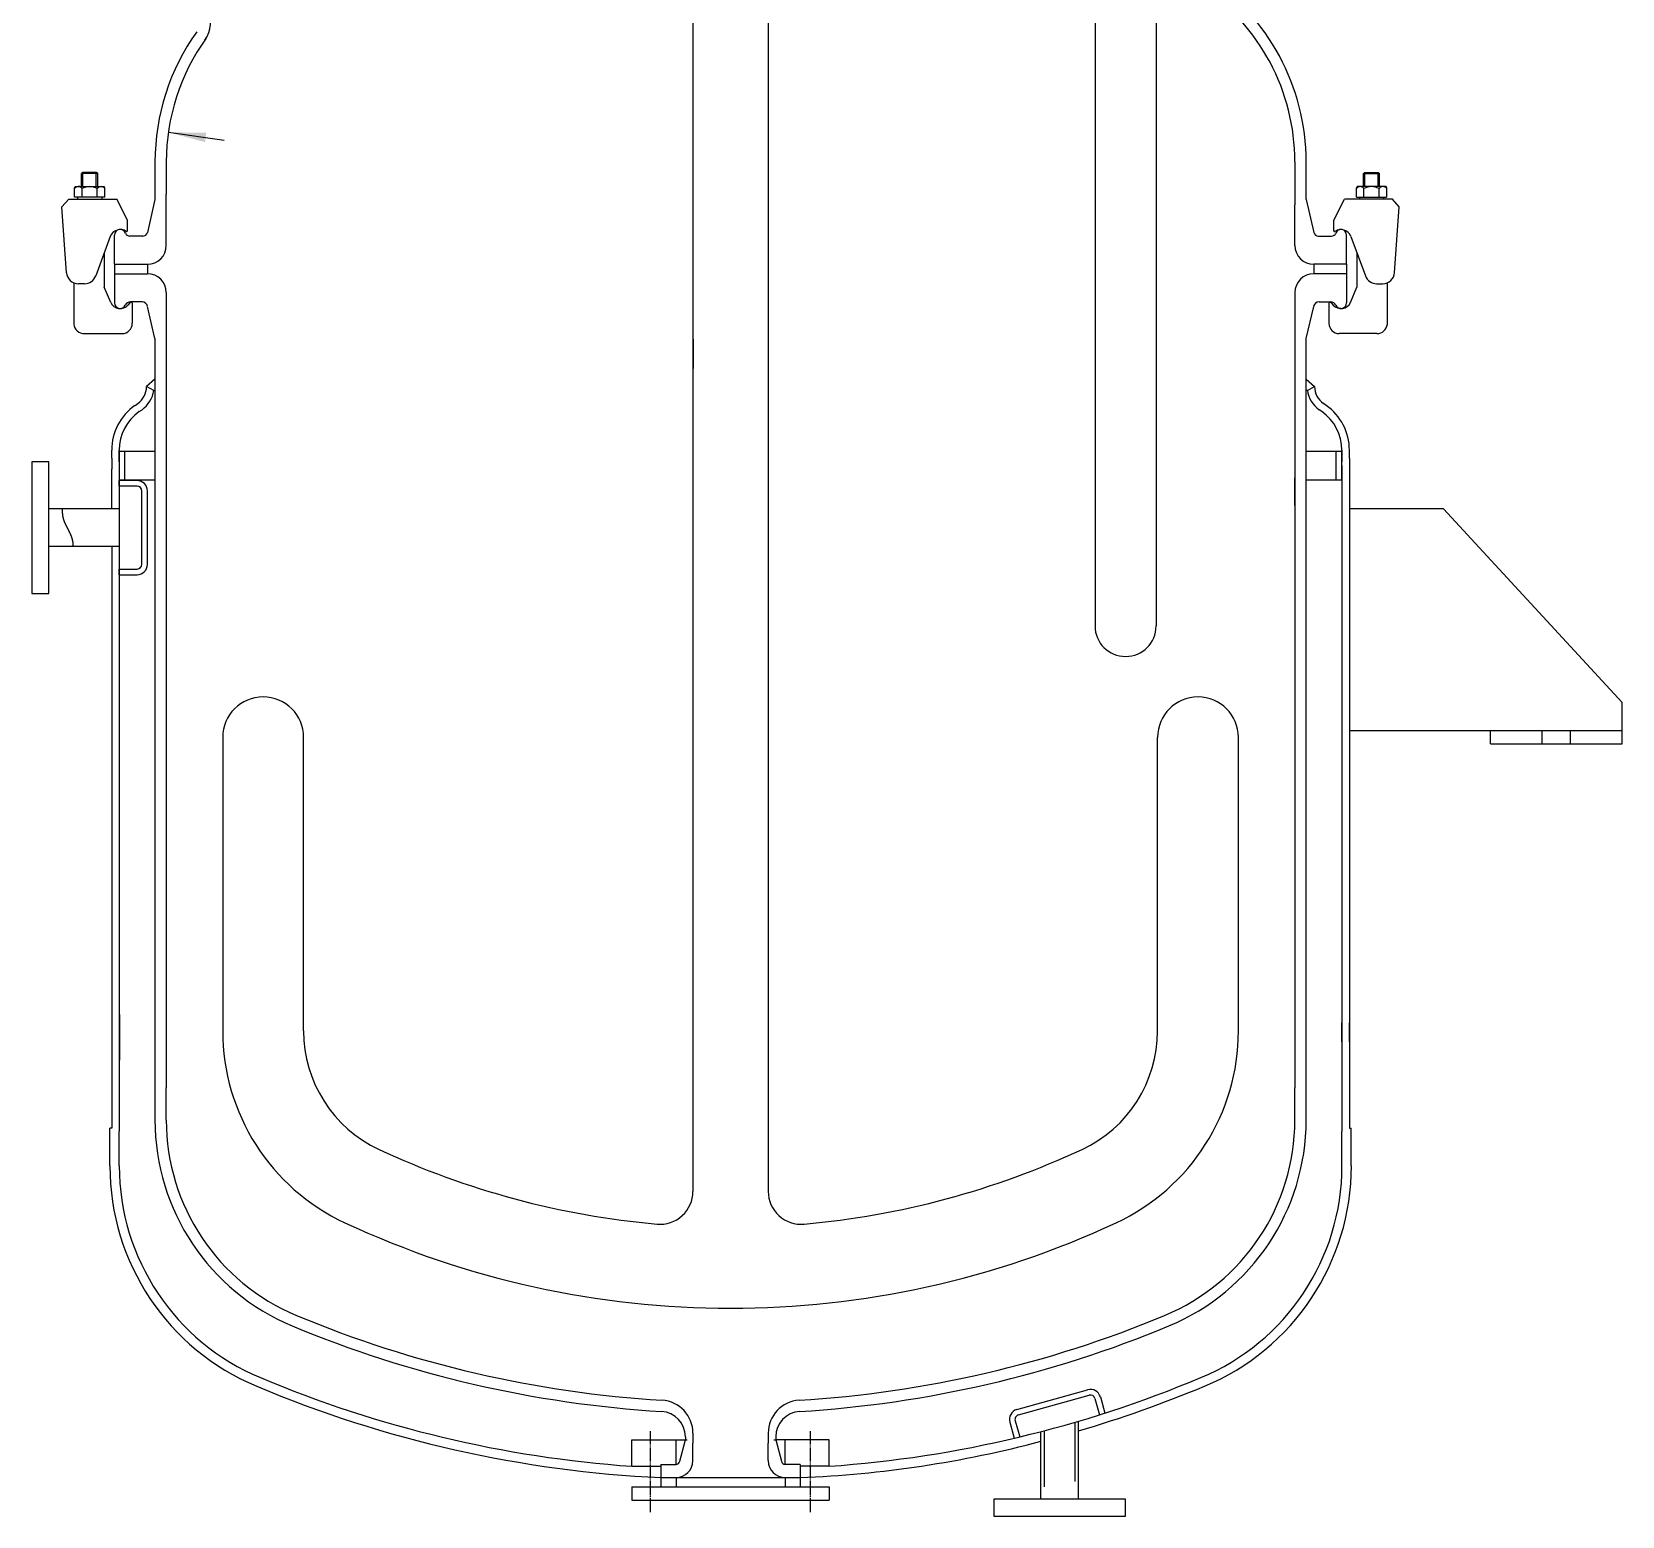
# Model space of a CAD drawing. Extents: x -1085 to 561, y -220 to 621.
# Drawn here: x -1085.1 to -916, y 273.6 to 431.4 of the extents above; entities that cross this region are included whole.
import ezdxf

# ---------------------------------------------------------------- set-up
doc = ezdxf.new("R2010")
doc.units = 0
doc.linetypes.add('DASHDOT', pattern=[18, 15, -1, 1, -1])
doc.layers.get('0').update_dxf_attribs({"color": 8, "linetype": 'CONTINUOUS'})
for name, color, linetype in [('1', 8, 'CONTINUOUS'), ('2', 94, 'DASHDOT'), ('5', 8, 'CONTINUOUS')]:
    doc.layers.add(name, color=color, linetype=linetype)

# ---------------------------------------------------------------- blocks, each defined once
blk = doc.blocks.new('*U1')
at = {"layer": '5'}
for p, q in [((59.21, 331.2), (59.21, 333.91, 1)), ((179.21, 330.96), (179.21, 333.91))]:
    blk.add_line(p, q, dxfattribs=at)
blk = doc.blocks.new('*U2')
at = {"layer": '5'}
for p, q in [((54.21, 276.84), (54.21, 271.99, 1)), ((184.21, 276.84), (184.21, 271.99))]:
    blk.add_line(p, q, dxfattribs=at)
blk = doc.blocks.new('*U7')
blk.add_line((59.43, 370.66), (65.37, 369.82))
blk.add_solid([(59.43, 370.66), (63.46, 370.6), (63.32, 369.61)])
blk = doc.blocks.new('*U5')
for p, q in [((48.14, 330.57), (48.13, 330.54)), ((48.13, 330.54), (48.13, 330.51)), ((48.13, 330.51), (48.13, 330.48)), ((48.13, 330.48), (48.13, 330.45)), ((48.13, 330.45), (48.13, 330.41)), ((48.13, 330.41), (48.14, 330.38)), ((48.14, 330.61), (48.14, 330.59, 1)), ((48.14, 330.59), (48.14, 330.57)), ((48.14, 330.38), (48.14, 330.35)), ((48.14, 330.35), (48.14, 330.32)), ((48.14, 330.32), (48.14, 330.29)), ((48.14, 330.29), (48.14, 330.26)), ((48.14, 330.26), (48.14, 330.23)), ((48.14, 330.23), (48.14, 330.2)), ((48.14, 330.2), (48.14, 330.17)), ((48.14, 330.17), (48.15, 330.14)), ((48.15, 330.14), (48.15, 330.11)), ((48.15, 330.11), (48.15, 330.08)), ((48.15, 330.08), (48.16, 330.05)), ((48.16, 330.05), (48.16, 330.02)), ((48.16, 330.02), (48.16, 329.99)), ((48.16, 329.99), (48.17, 329.96)), ((48.17, 329.96), (48.17, 329.93)), ((48.17, 329.93), (48.17, 329.9)), ((48.17, 329.9), (48.18, 329.87)), ((48.18, 329.87), (48.18, 329.84)), ((48.18, 329.84), (48.19, 329.82)), ((48.19, 329.82), (48.19, 329.79)), ((48.19, 329.79), (48.2, 329.76)), ((48.2, 329.76), (48.21, 329.73)), ((48.21, 329.73), (48.21, 329.7)), ((48.21, 329.7), (48.22, 329.67)), ((48.22, 329.67), (48.23, 329.65)), ((48.23, 329.65), (48.23, 329.62)), ((48.23, 329.62), (48.24, 329.59)), ((48.24, 329.59), (48.25, 329.57)), ((48.25, 329.57), (48.25, 329.54)), ((48.25, 329.54), (48.26, 329.51)), ((48.26, 329.51), (48.27, 329.49)), ((48.27, 329.49), (48.28, 329.46)), ((48.28, 329.46), (48.29, 329.43)), ((48.29, 329.43), (48.3, 329.41)), ((48.3, 329.41), (48.31, 329.38)), ((48.31, 329.38), (48.31, 329.36)), ((48.31, 329.36), (48.32, 329.33)), ((48.32, 329.33), (48.33, 329.3)), ((48.33, 329.3), (48.34, 329.28)), ((48.34, 329.28), (48.35, 329.25)), ((48.35, 329.25), (48.36, 329.23)), ((48.36, 329.23), (48.37, 329.2)), ((48.37, 329.2), (48.38, 329.18)), ((48.38, 329.18), (48.39, 329.15)), ((48.39, 329.15), (48.4, 329.13)), ((48.4, 329.13), (48.41, 329.1)), ((48.41, 329.1), (48.43, 329.08)), ((48.43, 329.08), (48.44, 329.05)), ((48.44, 329.05), (48.45, 329.03)), ((48.45, 329.03), (48.46, 329.01)), ((48.46, 329.01), (48.47, 328.98)), ((48.47, 328.98), (48.48, 328.96)), ((48.48, 328.96), (48.49, 328.93)), ((48.49, 328.93), (48.5, 328.91)), ((48.5, 328.91), (48.52, 328.88)), ((48.52, 328.88), (48.53, 328.86)), ((48.53, 328.86), (48.54, 328.84)), ((48.54, 328.84), (48.55, 328.81)), ((48.55, 328.81), (48.56, 328.79)), ((48.56, 328.79), (48.58, 328.76)), ((48.58, 328.76), (48.59, 328.74)), ((48.59, 328.74), (48.6, 328.72)), ((48.6, 328.72), (48.61, 328.69)), ((48.61, 328.69), (48.62, 328.67)), ((48.62, 328.67), (48.64, 328.65)), ((48.64, 328.65), (48.65, 328.62)), ((48.65, 328.62), (48.66, 328.6)), ((48.66, 328.6), (48.67, 328.57)), ((48.67, 328.57), (48.69, 328.55)), ((48.69, 328.55), (48.7, 328.53)), ((48.7, 328.53), (48.71, 328.5)), ((48.71, 328.5), (48.72, 328.48)), ((48.72, 328.48), (48.74, 328.46)), ((48.74, 328.46), (48.75, 328.43)), ((48.75, 328.43), (48.76, 328.41)), ((48.76, 328.41), (48.77, 328.39)), ((48.77, 328.39), (48.78, 328.36)), ((48.78, 328.36), (48.8, 328.34)), ((48.8, 328.34), (48.81, 328.31)), ((48.81, 328.31), (48.82, 328.29)), ((48.82, 328.29), (48.83, 328.27)), ((48.83, 328.27), (48.85, 328.24)), ((48.85, 328.24), (48.86, 328.22)), ((48.86, 328.22), (48.87, 328.2)), ((48.87, 328.2), (48.88, 328.17)), ((48.88, 328.17), (48.89, 328.15)), ((48.89, 328.15), (48.91, 328.12)), ((48.91, 328.12), (48.92, 328.1)), ((48.92, 328.1), (48.93, 328.08)), ((48.93, 328.08), (48.94, 328.05)), ((48.94, 328.05), (48.95, 328.03)), ((48.95, 328.03), (48.96, 328)), ((48.96, 328), (48.97, 327.98)), ((48.97, 327.98), (48.98, 327.96)), ((48.98, 327.96), (49, 327.93)), ((49, 327.93), (49.01, 327.91)), ((49.01, 327.91), (49.02, 327.88)), ((49.02, 327.88), (49.03, 327.86)), ((49.03, 327.86), (49.04, 327.83)), ((49.04, 327.83), (49.05, 327.81)), ((49.05, 327.81), (49.06, 327.78)), ((49.06, 327.78), (49.07, 327.76)), ((49.07, 327.76), (49.08, 327.73)), ((49.08, 327.73), (49.09, 327.71)), ((49.09, 327.71), (49.1, 327.68)), ((49.1, 327.68), (49.11, 327.65)), ((49.11, 327.65), (49.12, 327.63)), ((49.12, 327.63), (49.13, 327.6)), ((49.13, 327.6), (49.13, 327.57)), ((49.13, 327.57), (49.14, 327.55)), ((49.14, 327.55), (49.15, 327.52)), ((49.15, 327.52), (49.16, 327.49)), ((49.16, 327.49), (49.17, 327.46)), ((49.17, 327.46), (49.18, 327.44)), ((49.18, 327.44), (49.18, 327.41)), ((49.18, 327.41), (49.19, 327.38)), ((49.19, 327.38), (49.2, 327.35)), ((49.2, 327.35), (49.2, 327.32)), ((49.2, 327.32), (49.21, 327.3)), ((49.21, 327.3), (49.22, 327.27)), ((49.22, 327.27), (49.22, 327.24)), ((49.22, 327.24), (49.23, 327.21)), ((49.23, 327.21), (49.23, 327.18)), ((49.23, 327.18), (49.24, 327.16)), ((49.24, 327.16), (49.24, 327.13)), ((49.24, 327.13), (49.25, 327.1)), ((49.25, 327.1), (49.25, 327.08)), ((49.25, 327.08), (49.26, 327.05)), ((49.26, 327.05), (49.26, 327.03)), ((49.26, 327.03), (49.26, 327)), ((49.26, 327), (49.27, 326.98)), ((49.27, 326.98), (49.27, 326.96)), ((49.27, 326.96), (49.27, 326.93)), ((49.27, 326.93), (49.28, 326.91)), ((49.28, 326.91), (49.28, 326.88)), ((49.28, 326.88), (49.28, 326.85)), ((49.28, 326.85), (49.28, 326.82)), ((49.28, 326.82), (49.28, 326.79)), ((49.28, 326.79), (49.28, 326.75)), ((49.28, 326.75), (49.29, 326.72)), ((49.29, 326.72), (49.29, 326.69)), ((49.29, 326.69), (49.29, 326.66)), ((49.29, 326.66), (49.29, 326.63)), ((49.29, 326.63), (49.29, 326.61))]:
    blk.add_line(p, q)
blk = doc.blocks.new('*U4')
at = {"layer": '5'}
for p, q in [((184.21, 273.96), (184.21, 275.96)), ((185.01, 273.96), (185.01, 275.96, 1))]:
    blk.add_line(p, q, dxfattribs=at)
blk = doc.blocks.new('*U3')
at = {"layer": '5'}
for p, q in [((179.21, 331.82), (179.21, 333.92, 1)), ((180.41, 331.71), (180.41, 333.92))]:
    blk.add_line(p, q, dxfattribs=at)
blk = doc.blocks.new('*U0')
at = {"layer": '5'}
for p, q in [((115.21, 348.65), (115.21, 345.55, 1)), ((123.21, 348.65), (123.21, 345.55))]:
    blk.add_line(p, q, dxfattribs=at)
blk = doc.blocks.new('K1000')
at = {"color": 0}
for p, q in [((828955.3, 113391), (828955.3, 113406.2)), ((828969.5, 113391), (828969.5, 113406.2)), ((830318.3, 113391), (830318.3, 113406.2)), ((830332.6, 113391), (830332.6, 113406.2))]:
    blk.add_line(p, q, dxfattribs=at)
at = {"layer": '1', "color": 0}
for p, q in [((829603.9, 113812.4), (829603.9, 112322.7)), ((829683.9, 113812.4), (829683.9, 112322.7)), ((830031.4, 113771.4), (830031.4, 112923.9, 62.8)), ((830096.4, 113771.4), (830096.4, 112923.9)), ((829031.9, 113417.4), (829031.9, 113377.4)), ((829043.9, 113417.4), (829043.9, 113383.1)), ((830243.9, 113417.4), (830243.9, 113383.1)), ((830255.9, 113377.4), (830255.9, 113417.4)), ((828955.3, 113406.2), (828953.9, 113404.8)), ((828971, 113404.8), (828953.9, 113404.8)), ((828953.9, 113391), (828953.9, 113404.8)), ((828969.5, 113406.2), (828955.3, 113406.2)), ((828971, 113404.8), (828969.5, 113406.2, 62.8)), ((828971, 113391), (828971, 113404.8)), ((830316.9, 113404.8), (830318.3, 113406.2, 62.8)), ((830316.9, 113391), (830316.9, 113404.8)), ((830316.9, 113404.8), (830334, 113404.8)), ((830318.3, 113406.2), (830332.5, 113406.2)), ((830332.5, 113406.2), (830334, 113404.8)), ((830334, 113391), (830334, 113404.8)), ((828946.3, 113389.3), (828947.1, 113391)), ((828946.3, 113379.8), (828946.3, 113389.3)), ((828947.1, 113391), (828977.9, 113391, 62.8)), ((828954.3, 113379.8), (828954.3, 113389)), ((828970.5, 113379.8), (828970.5, 113388.9)), ((828978.6, 113389.4), (828977.9, 113391, 62.8)), ((828978.6, 113379.8), (828978.6, 113389.4)), ((829043.9, 113328.4), (829043.9, 113383.1)), ((830243.9, 113383.1), (830243.9, 113371.6)), ((830309.3, 113389.4), (830310, 113391, 62.8)), ((830309.3, 113379.8), (830309.3, 113389.4)), ((830340.8, 113391), (830310, 113391, 62.8)), ((830317.3, 113379.8), (830317.3, 113388.9)), ((830333.5, 113379.8), (830333.5, 113389)), ((830341.6, 113389.3), (830340.8, 113391)), ((830341.6, 113379.8), (830341.6, 113389.3)), ((828932.9, 113369.4), (828940.2, 113377.6)), ((828937.8, 113299.4), (828932.9, 113369.4)), ((828940.2, 113377.6), (828991.2, 113377.6)), ((828978.6, 113379.8), (828946.3, 113379.8)), ((828949.6, 113379.8), (828949.6, 113377.6)), ((828975.3, 113379.8), (828975.3, 113377.6)), ((829002.5, 113355.4), (828991.2, 113377.6)), ((829031.9, 113377.4), (829023.8, 113342.2)), ((830243.9, 113328.4), (830243.9, 113371.6, 62.8)), ((830255.9, 113377.4), (830264, 113342.2)), ((830285.3, 113355.4), (830296.6, 113377.6)), ((830347.6, 113377.6), (830296.6, 113377.6)), ((830309.3, 113379.8), (830341.5, 113379.8)), ((830312.6, 113379.8), (830312.6, 113377.6)), ((830338.3, 113379.8), (830338.3, 113377.6)), ((830354.9, 113369.4), (830347.6, 113377.6)), ((830350, 113299.4), (830354.9, 113369.4)), ((829002.5, 113343.9), (829002.5, 113355.4)), ((830285.3, 113343.9), (830285.3, 113355.4)), ((828984.4, 113338.1), (828969, 113296, 62.8)), ((828988.9, 113308.4), (828988.9, 113339.4)), ((828994.9, 113345.4), (828995, 113345.4)), ((829018.9, 113338.4), (829005.2, 113338.4, 62.8)), ((830268.9, 113338.4), (830282.7, 113338.4)), ((830292.9, 113345.4), (830292.8, 113345.4)), ((830298.9, 113308.4), (830298.9, 113339.4)), ((830303.5, 113338.1), (830318.9, 113296, 62.8)), ((828978, 113320.6), (828978, 113284.1)), ((830309.9, 113320.6), (830309.9, 113284.1)), ((828988.9, 113308.4), (828988.9, 113298.4)), ((828988.9, 113308.4), (829023.9, 113308.4)), ((828988.9, 113298.4), (828988.9, 113267.4)), ((828988.9, 113298.4), (829023.9, 113298.4)), ((829023.9, 113308.4), (829023.9, 113298.4)), ((830298.9, 113308.4), (830263.9, 113308.4)), ((830263.9, 113308.4), (830263.9, 113298.4)), ((830298.9, 113298.4), (830263.9, 113298.4)), ((830298.9, 113308.4), (830298.9, 113298.4)), ((830298.9, 113298.4), (830298.9, 113267.4)), ((828945.6, 113288.7), (828945.6, 113244.9, 62.8)), ((828957, 113287.7), (828950.5, 113287.7)), ((828985, 113267.7), (828978, 113284.1, 62.8)), ((830302.9, 113267.7), (830309.9, 113284.1, 62.8)), ((830330.8, 113287.7), (830337.3, 113287.7)), ((830342.2, 113288.7), (830342.2, 113244.9, 62.8)), ((829005.3, 113267.5), (829003.2, 113265.1)), ((829018.2, 113268.4), (829005.8, 113268.4, 62.8)), ((829007.8, 113266.6), (829007.8, 113245.7, 62.8)), ((829031.9, 113229.4), (829024, 113263.7)), ((829043.9, 113278.4), (829043.9, 113235.1, 62.8)), ((830243.9, 113278.4), (830243.9, 113235.1, 62.8)), ((830255.9, 113229.4), (830263.9, 113263.7)), ((830269.7, 113268.4), (830282, 113268.4, 62.8)), ((830280.1, 113266.6), (830280.1, 113245.7, 62.8)), ((830282.6, 113267.5), (830284.7, 113265.1)), ((828994.9, 113261.4), (828996.3, 113261.4, 62.8)), ((830292.9, 113261.4), (830291.6, 113261.4, 62.8)), ((828956.8, 113234.7), (828996.8, 113234.7)), ((829043.9, 113235.1), (829043.9, 113223.6, 62.8)), ((830243.9, 113235.1), (830243.9, 113223.6, 62.8)), ((830331.1, 113234.7), (830291.1, 113234.7)), ((829031.9, 113229.4), (829031.9, 112438.4)), ((829043.9, 113223.6), (829043.9, 112444.1, 62.8)), ((830243.9, 113223.6), (830243.9, 112444.1)), ((830255.9, 112438.4), (830255.9, 113229.4)), ((829031.9, 113186.4), (829022.9, 113178.4, 62.8)), ((830255.9, 113186.4), (830264.9, 113178.4, 62.8)), ((829030.7, 113174.4), (829022.9, 113178.4)), ((829030.7, 113174.4), (829031.9, 113174.4)), ((830257.2, 113174.4), (830255.9, 113174.4)), ((830257.2, 113174.4), (830264.9, 113178.4, 62.8)), ((829010.7, 113158.3), (829013.5, 113160.3)), ((829015.2, 113151.8), (829018.1, 113153.8)), ((830272.6, 113151.8), (830269.7, 113153.8)), ((830277.2, 113158.3), (830274.3, 113160.3)), ((828918.9, 113098.4), (828900.9, 113098.4, 62.8)), ((828900.9, 113098.4), (828900.9, 112958.4, 62.8)), ((828918.9, 112958.4), (828918.9, 113098.4)), ((828985.9, 113102.1), (828985.9, 113110.8, 62.8)), ((828985.9, 113102.1), (828985.9, 113090.6)), ((828993.9, 113098.4), (828993.9, 113110.8)), ((829031.9, 113109.4), (828993.9, 113109.4)), ((828993.9, 113109.4), (828993.9, 113079.4)), ((828993.9, 113094.4), (828993.9, 112416.8)), ((828999.9, 113079.4), (828999.9, 113109.4)), ((830293.9, 113109.4), (830255.9, 113109.4)), ((830287.9, 113079.4), (830287.9, 113109.4)), ((830293.9, 113110.8), (830293.9, 113098.4)), ((830293.9, 113079.4), (830293.9, 113109.4)), ((830293.9, 113094.4), (830293.9, 112416.8)), ((830301.9, 113102.1), (830301.9, 113110.8, 62.8)), ((830301.9, 113102.1), (830301.9, 113090.6)), ((828985.9, 113048.4), (828985.9, 113090.6)), ((828993.9, 113079.4), (829031.9, 113079.4)), ((829012.9, 113078.4), (828993.9, 113078.4)), ((828993.9, 113072.4), (828993.9, 113078.4)), ((830255.9, 113079.4), (830293.9, 113079.4)), ((830301.9, 113090.6), (830301.9, 112389.7)), ((829012.9, 113072.4), (828993.9, 113072.4, 62.8)), ((829017.9, 112989.4), (829017.9, 113067.4, 62.8)), ((829023.9, 112989.4), (829023.9, 113067.4, 62.8)), ((828993.9, 113048.4), (828918.9, 113048.4)), ((830401.9, 113048.4), (830301.9, 113048.4)), ((830401.9, 113048.4), (830591.9, 112842.4)), ((828993.9, 113008.4), (828918.9, 113008.4, 8.4)), ((828986, 113008.4, 0.9), (828985.9, 112389.7)), ((828993.9, 112984.4), (829012.9, 112984.4)), ((828993.9, 112978.4), (828993.9, 112984.4)), ((828993.9, 112978.4), (829012.9, 112978.4)), ((828900.9, 112958.4), (828918.9, 112958.4)), ((830591.9, 112798.4), (830591.9, 112842.4)), ((830591.9, 112812.4), (830301.9, 112812.4)), ((830451.9, 112798.4), (830451.9, 112812.4)), ((830506.9, 112798.4), (830506.9, 112812.4)), ((830536.9, 112798.4), (830536.9, 112812.4)), ((829103.9, 112805.4), (829103.9, 112493.2)), ((829189.9, 112493.2), (829189.9, 112805.4)), ((830097.9, 112493.2), (830097.9, 112805.4)), ((830183.9, 112493.2), (830183.9, 112805.4)), ((830451.9, 112798.4), (830591.9, 112798.4)), ((829031.9, 112438.4), (829031.9, 112398.4)), ((829043.9, 112444.1), (829043.9, 112432.6)), ((830243.9, 112444.1), (830243.9, 112432.6)), ((830255.9, 112398.4), (830255.9, 112438.4, 62.8)), ((829043.9, 112398.4), (829043.9, 112432.6)), ((830243.9, 112398.4), (830243.9, 112432.6)), ((828993.9, 112416.8), (828993.9, 112386.7)), ((830293.9, 112416.8), (830293.9, 112386.2)), ((828985.9, 112389.7), (828983.9, 112389.7)), ((828983.9, 112349.7), (828983.9, 112389.7)), ((828993.9, 112349.7), (828993.9, 112386.2)), ((830293.9, 112349.7), (830293.9, 112386.2)), ((830301.9, 112389.7), (830303.9, 112389.7)), ((830303.9, 112349.7), (830303.9, 112389.7)), ((829948.4, 112090.7), (830023.5, 112111.7)), ((829950, 112085), (830025.1, 112106)), ((830031.3, 112102.5), (830036.1, 112085.2, 62.8)), ((830037.1, 112104.1), (830041.8, 112087, 62.8)), ((829603.9, 112065.6), (829603.9, 112061.8)), ((829683.9, 112065.6), (829683.9, 112061.8, 62.8)), ((829940.7, 112077.2), (829945.5, 112060.1)), ((829946.5, 112078.8), (829951.4, 112061.5, 62.8)), ((829973.9, 111995.3), (829973.9, 112067.2)), ((829977.4, 112068.2), (829977.4, 112008.4)), ((830010.4, 112014.2), (830010.4, 112077.4)), ((830013.9, 111995.3), (830013.9, 112078.4)), ((829538.9, 112058.4), (829595.9, 112058.4)), ((829538.9, 112030.4), (829538.9, 112058.4)), ((829585.9, 112032.4), (829585.9, 112058.4)), ((829589.9, 112035.7), (829595.9, 112058.4, 62.8)), ((829595.9, 112061.6), (829595.9, 112058.4)), ((829595.9, 112058.4), (829597.9, 112058.4)), ((829603.9, 112061.8), (829603.9, 112054.9)), ((829603.9, 112036.4), (829603.9, 112054.9, 62.8)), ((829683.9, 112061.8), (829683.9, 112054.9)), ((829683.9, 112036.4), (829683.9, 112054.9)), ((829689.9, 112058.4), (829691.9, 112058.4)), ((829691.9, 112061.6), (829691.9, 112058.4, 62.8)), ((829691.9, 112058.4), (829698, 112035.7)), ((829748.9, 112058.4), (829692.1, 112058.4)), ((829701.9, 112032.4), (829701.9, 112058.4)), ((829748.9, 112030.4), (829748.9, 112058.4)), ((829538.9, 112030.4), (829569.9, 112030.4)), ((829569.9, 112032.4), (829585.9, 112032.4, 62.8)), ((829569.9, 112032.4), (829569.9, 112008.4)), ((829717.9, 112032.4), (829701.9, 112032.4)), ((829717.9, 112032.4), (829717.9, 112008.4)), ((829748.9, 112030.4), (829717.9, 112030.4)), ((829569.9, 112018.4), (829717.9, 112018.4)), ((829569.9, 112018.4), (829717.9, 112018.4)), ((829569.9, 112018.4), (829717.9, 112018.4)), ((829585.9, 112018.4), (829585.9, 112008.4)), ((829701.9, 112018.4), (829701.9, 112008.4)), ((829538.9, 112008.4), (829748.9, 112008.4)), ((829538.9, 112008.4), (829538.9, 111994.4)), ((829748.9, 112008.4), (829748.9, 111994.4)), ((830063.9, 111995.3), (829923.9, 111995.3)), ((829923.9, 111995.3), (829923.9, 111977.3)), ((830063.9, 111977.3), (830063.9, 111995.3)), ((829538.9, 111994.4), (829748.9, 111994.4)), ((829923.9, 111977.3), (830063.9, 111977.3, 10))]:
    blk.add_line(p, q, dxfattribs=at)
for centre, radius, start, end in [((830018.9, 113417.4), 225, 0, 56.1036), ((830018.9, 113417.4), 237, 0, 56.6849), ((829056.3, 113567), 35, 324.8472, 22.8854), ((829268.9, 113417.4), 237, 144.3072, 180), ((829268.9, 113417.4), 225, 144.2661, 180), ((828950.4, 113386.2), 4.9, 34.3897, 146.765), ((828962.4, 113374.6), 16.4, 60.3666, 119.1835), ((828974.6, 113386.1), 4.9, 35.1188, 145.1604), ((830313.3, 113386.1), 4.9, 34.8396, 144.8812), ((830325.4, 113374.6), 16.4, 60.8165, 119.6334), ((830337.5, 113386.2), 4.9, 33.235, 145.6103), ((828995, 113334.1), 11.3, 55.3403, 159.8791), ((828994.9, 113339.4), 6, 21.3237, 180), ((829005.2, 113343.4), 5, 201.3237, 270), ((829001.8, 113343.9), 0.715, 235.3403, 0), ((829018.9, 113343.4), 5, 270, 347.0054), ((830268.9, 113343.4), 5, 192.9946, 270), ((830282.7, 113343.4), 5, 270, 338.6763), ((830286.1, 113343.9), 0.715, 180, 304.6597), ((830292.9, 113334.1), 11.3, 20.1209, 124.6597), ((830292.9, 113339.4), 6, 0, 158.6763), ((829023.9, 113328.4), 20, 270, 0), ((830263.9, 113328.4), 20, 180, 270), ((828950.5, 113300.4), 12.7, 184.0156, 269.7751), ((829023.9, 113278.4), 20, 0, 90), ((830263.9, 113278.4), 20, 90, 180), ((830337.3, 113300.4), 12.7, 270.2249, 355.9844), ((828957, 113300.4), 12.7, 269.6892, 339.8791), ((830330.8, 113300.4), 12.7, 200.1209, 270.3108), ((828994.9, 113272.3), 11, 203.9155, 318.8366), ((828994.9, 113267.4), 6, 180, 335.3757), ((829005.8, 113262.4), 6, 90, 155.3757), ((829006.4, 113266.6), 1.43, 0, 138.8366), ((829018.2, 113262.4), 6, 12.9946, 90), ((830269.7, 113262.4), 6, 90, 167.0054), ((830281.5, 113266.6), 1.43, 41.1634, 180), ((830282, 113262.4), 6, 24.6243, 90), ((830292.9, 113272.3), 11, 221.1634, 336.0845), ((830292.9, 113267.4), 6, 204.6243, 0), ((828956.8, 113245.9), 11.2, 185.4349, 270), ((828996.8, 113245.7), 11, 270, 0), ((830291.1, 113245.7), 11, 180, 270), ((830331.1, 113245.9), 11.2, 270, 354.5651), ((829000.9, 113178.4), 22, 305, 0), ((829000.9, 113178.4), 30, 305, 352.3377), ((830286.9, 113178.4), 30, 187.6623, 235), ((830286.9, 113178.4), 22, 180, 235), ((829043.9, 113110.8), 58, 125, 180), ((829043.9, 113110.8), 50, 125, 180), ((830243.9, 113110.8), 50, 0, 55), ((830243.9, 113110.8), 58, 0, 55), ((829012.9, 113067.4), 11, 0, 90), ((829012.9, 113067.4), 5, 0, 90), ((829012.9, 112989.4), 11, 270, 0), ((829012.9, 112989.4), 5, 270, 0), ((830063.9, 112923.9), 32.5, 180, 0), ((829146.9, 112805.4), 43, 0, 180), ((830140.9, 112805.4), 43, 0, 180), ((829328.9, 112493.2), 225, 180, 244.9873), ((829328.9, 112493.2), 139, 180, 244.9873), ((829958.9, 112493.2), 139, 295.0127, 0), ((829958.9, 112493.2), 225, 295.0127, 0), ((829268.9, 112398.4), 237, 180, 247.3801), ((829268.9, 112398.4), 225, 180, 247.3801), ((830018.9, 112398.4), 225, 292.6199, 0), ((830018.9, 112398.4), 237, 292.6199, 0), ((829643.9, 113168.4), 884, 244.9873, 264.9319), ((829643.9, 113168.4), 884, 275.0681, 295.0127), ((829237.7, 112349.7), 253.8, 180, 247.3801), ((829237.7, 112349.7), 243.8, 180, 247.3801), ((830050.2, 112349.7), 243.8, 292.6199, 0), ((830050.2, 112349.7), 253.8, 292.6199, 0), ((829568.9, 112322.7), 35, 264.9319, 0), ((829718.9, 112322.7), 35, 180, 275.0681), ((829643.9, 113168.4), 970, 244.9873, 295.0127), ((829643.9, 113298.4), 1200, 247.3801, 266.5184), ((829643.9, 113298.4), 1200, 273.4816, 292.6199), ((829643.9, 113298.4), 1212, 247.3801, 266.5296), ((829643.9, 113298.4), 1212, 273.4704, 292.6199), ((829628.2, 113276.6), 1259.6, 247.1994, 267.3484), ((829626.4, 113271.1), 1243.8, 247.1767, 265.9672), ((829661.4, 113271.1), 1243.8, 274.0328, 292.8233), ((829643.9, 113324.7), 1310, 286.406, 292.6199), ((829568.9, 112065.6), 35, 0, 86.5184), ((829718.9, 112065.6), 35, 93.4816, 180), ((830026.5, 112101.1), 11, 15.62, 105.62), ((830026.5, 112101.1), 5, 15.62, 105.62), ((829568.9, 112061.6), 27, 0, 86.5296), ((829718.9, 112061.6), 27, 93.4704, 180), ((829951.3, 112080.1), 11, 105.62, 195.62), ((829951.3, 112080.1), 5, 105.62, 195.62), ((829671.5, 113196.2), 1178.7, 272.2595, 284.8689), ((829585.9, 112036.4), 18, 270, 0), ((829585.9, 112036.4), 4, 270, 350), ((829701.9, 112036.4), 18, 180, 270), ((829701.9, 112036.4), 4, 190, 270)]:
    blk.add_arc(centre, radius, start, end, dxfattribs=at)
at = {"layer": '2', "color": 0}
for p, q in [((829558.9, 111981.4), (829558.9, 112067.7)), ((829728.9, 111981.4), (829728.9, 112067.7))]:
    blk.add_line(p, q, dxfattribs=at)
at = {"color": 0, "xscale": 10, "yscale": 10, "zscale": 10}
for name in ['*U7', '*U0', '*U1', '*U3', '*U5', '*U2', '*U4']:
    blk.add_blockref(name, (828451.9, 109742.2), dxfattribs=at)

msp = doc.modelspace()

# ---------------------------------------------------------------- block references
at = {"xscale": 0.0999999999999091, "yscale": 0.1000000000000227, "zscale": 0.1}
msp.add_blockref('K1000', (-83975.15337, -10924.16725), dxfattribs=at)

doc.saveas('drawing.dxf')
